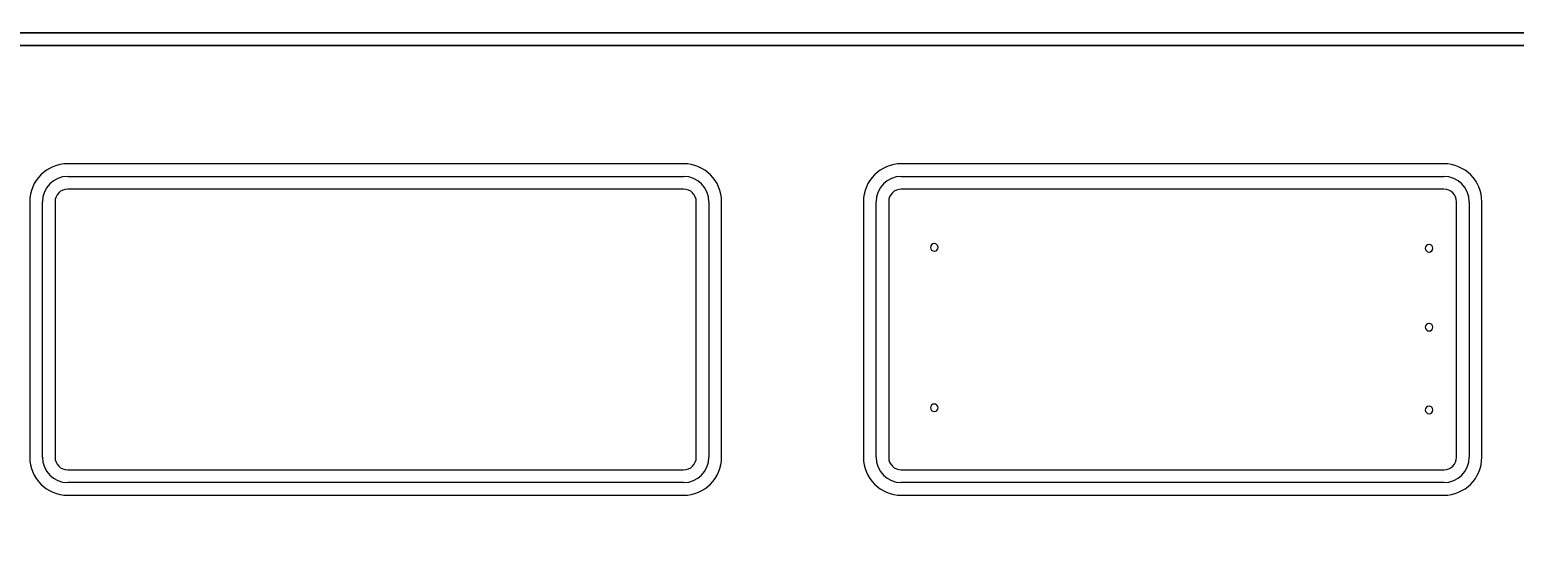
# Model space of a CAD drawing. Header units: millimetres. Extents: x -106145 to 154907, y -84585 to 152038.
# Drawn here: x 33249 to 50844, y 75300 to 81323 of the extents above; entities that cross this region are included whole.
import ezdxf

# ---------------------------------------------------------------- set-up
doc = ezdxf.new("R2010")
doc.units = ezdxf.units.MM
for name, color, linetype, lineweight in [('A-ANNO-DIMS', 7, 'Continuous', 9), ('A-ANNO-DIMS-300', 7, 'Continuous', 9), ('A-FLOR', 7, 'Continuous', 5)]:
    doc.layers.add(name, color=color, linetype=linetype, lineweight=lineweight)
doc.styles.add('RomanS', font='romans__.ttf', dxfattribs={"width": 0.8, "height": 1200})
doc.dimstyles.new('Diagonal_-_4_mm_RomanS', dxfattribs={"dimscale": 304.8, "dimtxt": 1219.023462, "dimasz": 1.476378, "dimexe": 0.984252, "dimexo": 0.0625, "dimgap": 0.19685, "dimtad": 1, "dimdec": 0, "dimzin": 0, "dimdsep": 46, "dimtxsty": 'RomanS', "dimblk1": 'OBLIQUE', "dimblk2": 'OBLIQUE', "dimsah": 1, "dimcen": 0.09, "dimdle": 2.362205, "dimazin": 0, "dimtfac": 1, "dimtdec": 4, "dimtix": 1, "dimtmove": 0, "dimatfit": 3, "dimfxl": 2.362205, "dimfxlon": 1, "dimtvp": 1, "dimtolj": 1, "dimtzin": 0, "dimarcsym": 2})

# ---------------------------------------------------------------- blocks, each defined once
blk = doc.blocks.new('2022_11_09_AB BLOCKFACADE WITH CONTINOUS WINDOW_rvt-1-Site Plan -MAIN')
at = {"layer": 'A-FLOR', "color": 254, "true_color": 0xdddddd}
for p, q in [((32949, 81135), (51659, 81135)), ((51659, 81135), (32949, 81135)), ((51809, 81285), (33099, 81285)), ((33099, 81285), (51809, 81285)), ((40999, 79735), (33699, 79735)), ((50009, 79735), (43579, 79735)), ((33699, 79585), (40999, 79585)), ((43579, 79585), (50009, 79585)), ((40999, 79435), (33699, 79435)), ((50009, 79435), (43579, 79435)), ((33249, 79285), (33249, 76260)), ((33399, 76260), (33399, 79285)), ((33549, 79285), (33549, 76260)), ((41149, 76260), (41149, 79285)), ((41299, 79285), (41299, 76260)), ((41449, 76260), (41449, 79285)), ((43129, 79285), (43129, 76260)), ((43279, 76260), (43279, 79285)), ((43429, 79285), (43429, 76260)), ((50159, 76260), (50159, 79285)), ((50309, 79285), (50309, 76260)), ((50459, 76260), (50459, 79285)), ((33699, 76110), (40999, 76110)), ((43579, 76110), (50009, 76110)), ((40999, 75960), (33699, 75960)), ((50009, 75960), (43579, 75960)), ((33699, 75810), (40999, 75810)), ((43579, 75810), (50009, 75810))]:
    blk.add_line(p, q, dxfattribs=at)
for centre, radius, start, end in [((33699, 79285), 450, 90, 180), ((40999, 79285), 450, 360, 90), ((43579, 79285), 450, 90, 180), ((50009, 79285), 450, 360, 90), ((33699, 79285), 300, 90, 180), ((40999, 79285), 300, 0, 90), ((43579, 79285), 300, 90, 180), ((50009, 79285), 300, 0, 90), ((33699, 79285), 150, 90, 180), ((40999, 79285), 150, 0, 90), ((43579, 79285), 150, 90, 180), ((50009, 79285), 150, 0, 90), ((43969, 78745), 45, 90, 270), ((43969, 78745), 45, 270, 90), ((49834, 78735), 45, 90, 270), ((49834, 78735), 45, 270, 90), ((49834, 77800), 45, 90, 270), ((49834, 77800), 45, 270, 90), ((43969, 76845), 45, 90, 270), ((43969, 76845), 45, 270, 90), ((49834, 76820), 45, 90, 270), ((49834, 76820), 45, 270, 90), ((33699, 76260), 450, 180, 270), ((33699, 76260), 300, 180, 270), ((33699, 76260), 150, 180, 270), ((40999, 76260), 450, 270, 360), ((40999, 76260), 300, 270, 0), ((40999, 76260), 150, 270, 0), ((43579, 76260), 450, 180, 270), ((43579, 76260), 300, 180, 270), ((43579, 76260), 150, 180, 270), ((50009, 76260), 450, 270, 360), ((50009, 76260), 300, 270, 0), ((50009, 76260), 150, 270, 0)]:
    blk.add_arc(centre, radius, start, end, dxfattribs=at)
blk = doc.blocks.new('DIMBLOCK32-Site Plan -MAIN')
at = {"layer": 'A-ANNO-DIMS-300', "transparency": 16777216}
for p, q in [((-65455, 47706), (79278, 131267)), ((79014, 130283), (78504, 131167)), ((78654, 130907), (79014, 130283)), ((-64471, 47442), (-64981, 48325)), ((-64831, 48066), (-64471, 47442))]:
    blk.add_line(p, q, dxfattribs=at)
at = {"layer": 'A-ANNO-DIMS-300', "lineweight": 35, "transparency": 16777216}
for p, q in [((78654, 130907), (78737, 131214)), ((78654, 130907), (78572, 130600)), ((-64831, 48066), (-64749, 48373)), ((-64831, 48066), (-64914, 47758))]:
    blk.add_line(p, q, dxfattribs=at)
at = {"layer": 'A-ANNO-DIMS-300', "color": 0, "transparency": 16777216, "insert": (3725, 89578), "char_height": 1200, "width": 6511.94, "attachment_point": 1, "rotation": 30, "line_spacing_factor": 0.983083, "style": 'RomanS'}
blk.add_mtext('165683', dxfattribs=at)
blk = doc.blocks.new('_Oblique')
at = {"color": 0, "linetype": 'ByBlock', "lineweight": -2}
blk.add_line((-0.5, -0.5), (0.5, 0.5), dxfattribs=at)

msp = doc.modelspace()

# ---------------------------------------------------------------- block references
at = {"lineweight": 5}
msp.add_blockref('2022_11_09_AB BLOCKFACADE WITH CONTINOUS WINDOW_rvt-1-Site Plan -MAIN', (0, 0), dxfattribs=at)

# ---------------------------------------------------------------- next in the draw order: dimensions: what is measured, and where the dimension line sits
at = {"layer": 'A-ANNO-DIMS'}
dim = msp.add_linear_dim(base=(78654.26, 130907.03), p1=(-64471.28, 47442.07), p2=(79014.26, 130283.49), angle=30, dimstyle='Diagonal_-_4_mm_RomanS', override={"dimpost": '<>', "dimfxl": 165682.835536}, dxfattribs=at)
dim.commit()
dim.dimension.update_dxf_attribs({"geometry": 'DIMBLOCK32-Site Plan -MAIN', "text_midpoint": (6578.73, 90062.68)})

doc.saveas('drawing.dxf')
